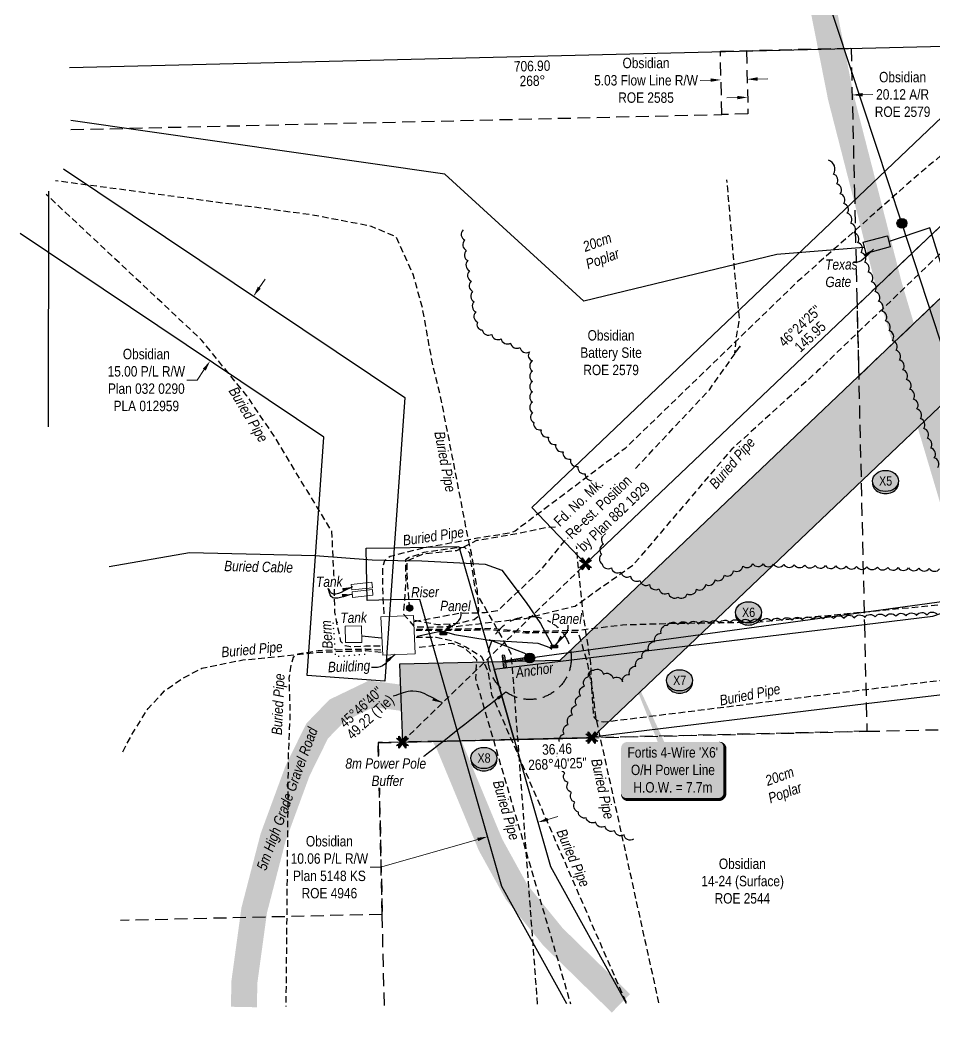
# Model space of a CAD drawing. Extents: x 610688 to 615994, y 5890806 to 5894497.
# Drawn here: x 614388 to 615268, y 5891050 to 5892013 of the extents above; entities that cross this region are included whole.
import ezdxf
from ezdxf.enums import TextEntityAlignment as Align

# ---------------------------------------------------------------- set-up
doc = ezdxf.new("R2010")
doc.units = 0
doc.header["$LTSCALE"] = 5
doc.header["$PDSIZE"] = 0.5
for name, pattern in [('0', [1, 1, 0]), ('foc-ACCESSROAD', [3.75, 2.5, -1.25]), ('foc-EZE', [3.75, 2.5, -1.25]), ('foc-FLOWLINE', [3.75, 2.5, -1.25]), ('foc-TIELINE', [1.875, 1.25, -0.625]), ('foc-TOPO', [1, 0.2, -0.8]), ('POWERLINE5', [7.8, 2.4, -0.6, 0.6, -0.6, 0.6, -0.6, 2.4]), ('UG_PIPE', [1.875, 1.25, -0.625])]:
    doc.linetypes.add(name, pattern=pattern)
doc.layers.get('Defpoints').update_dxf_attribs({"color": 9})
for name, color, linetype in [('AS-CABLE', 224, 'foc-CABLE'), ('AS-FENCE', 48, 'foc-FENCE'), ('AS-PIPE-AG', 44, 'Continuous'), ('AS-PIPE-UG', 44, 'UG_PIPE'), ('AS-PIPE-UG-T', 44, 'Continuous'), ('AS-POWER', 104, 'foc-POWER'), ('AS-POWER-EXISTING', 72, 'POWERLINE5'), ('AS-POWER-EXISTING-ANC', 72, 'Continuous'), ('AS-POWER-T', 104, 'Continuous'), ('AS-ROADS', 254, 'Continuous'), ('AS-SYMBOL', 7, 'Continuous'), ('C-FLOWLINE', 13, 'foc-FLOWLINE'), ('C-RW', 13, 'Continuous'), ('C-WS', 13, 'foc-ACCESSROAD'), ('F-RW', 190, 'Continuous'), ('L-BD', 7, 'Continuous'), ('L-BD1', 253, 'Continuous'), ('L-MON', 1, 'Continuous'), ('L-SEC', 7, 'Continuous'), ('L-TIE', 7, 'foc-TIELINE'), ('P-BUFFER OUTLINE 100m', 187, 'foc-EZE'), ('P-BUFFER-PURPLE', 187, 'foc-TIELINE'), ('P-CROSSINGS', 250, 'Continuous'), ('P-PROPOSED', 10, 'Continuous'), ('P-PROPOSED-H', 21, 'Continuous'), ('T-BUSH', 110, '0'), ('T-BUSH-T', 110, 'Continuous'), ('T-GENERAL', 48, 'foc-TOPO')]:
    doc.layers.add(name, color=color, linetype=linetype)
for name, color, linetype, lineweight in [('AS-GENERAL', 48, 'Continuous', 18), ('C-AR-T', 13, 'Continuous', 9), ('C-FLOWLINE-T', 13, 'Continuous', 9), ('C-RW-T', 13, 'Continuous', 9), ('C-WS-T', 13, 'Continuous', 9), ('T-TEXT', 48, 'Continuous', 18)]:
    doc.layers.add(name, color=color, linetype=linetype, lineweight=lineweight)
doc.styles.add('175L', font='', dxfattribs={"height": 20})
doc.styles.add('80', font='', dxfattribs={"height": 10})
doc.styles.add('80CG', font='', dxfattribs={"height": 10})
doc.styles.add('80L', font='', dxfattribs={"height": 10})
doc.styles.add('Crossing', font='', dxfattribs={"height": 10})
doc.styles.add('foc-LtypeFont', font='', dxfattribs={"height": 7.35})
doc.styles.get('175L').set_extended_font_data('Arial Narrow')
doc.styles.get('80').set_extended_font_data('Arial Narrow')
doc.styles.get('80CG').set_extended_font_data('Arial Narrow')
doc.styles.get('80L').set_extended_font_data('Arial Narrow')
doc.styles.get('Crossing').set_extended_font_data('Arial Narrow')
doc.styles.get('foc-LtypeFont').set_extended_font_data('Arial Narrow')
doc.linetypes.add('foc-CABLE', pattern='A,2,-1,["C",foc-LtypeFont,S=0.2,R=0,X=-0.625,Y=-0.75],-1.24,8', length=12.24)
doc.linetypes.add('foc-FENCE', pattern='A,10,-1,["X",foc-LtypeFont,S=0.2,R=0,X=-0.625,Y=-0.75],-1.24', length=12.24)
doc.linetypes.add('foc-POWER', pattern='A,6,-1,["P",foc-LtypeFont,S=0.2,R=0,X=-0.625,Y=-0.75],-1.24,4', length=12.24)
doc.dimstyles.new('Compass 5 000', dxfattribs={"dimscale": 5, "dimtxt": 9, "dimasz": 2, "dimexe": 0.2, "dimexo": 0.0625, "dimgap": 0.5, "dimtad": 0, "dimtih": 1, "dimtoh": 1, "dimzin": 0, "dimdsep": 46, "dimtxsty": '80CG', "dimcen": 0.1, "dimse1": 1, "dimse2": 1, "dimclrd": 256, "dimclrt": 256, "dimaunit": 1, "dimadec": 4, "dimazin": 0, "dimtfac": 0.06, "dimtofl": 0, "dimtmove": 0, "dimatfit": 1, "dimfxl": 0.2, "dimtolj": 1, "dimtzin": 0, "dimlwd": -1, "dimarcsym": 0})

# ---------------------------------------------------------------- blocks, each defined once
blk = doc.blocks.new('POWERPOLE')
h = blk.add_hatch(color=255)
edge = h.paths.add_edge_path()
edge.add_arc((0, 0), 0.96, 0, 360)
at = {"linetype": 'Continuous'}
for p, q in [((0.68, -0.68), (-0.68, 0.68)), ((-0.68, -0.68), (0.68, 0.68))]:
    blk.add_line(p, q, dxfattribs=at)
blk.add_circle((0, 0), 0.96, dxfattribs=at)
blk = doc.blocks.new('RISER')
h = blk.add_hatch(color=255)
h.dxf.hatch_style = 1
edge = h.paths.add_edge_path()
edge.add_arc((0, 0), 0.7, 0, 360)
blk.add_hatch(color=48).paths.add_polyline_path([(0.58, -0.15), (-0.58, -0.15, 0.774597)])
at = {"color": 48}
blk.add_line((-0.58, -0.15), (0.58, -0.15), dxfattribs=at)
blk.add_circle((0, 0), 0.6, dxfattribs=at)
blk = doc.blocks.new('TEMP')
h = blk.add_hatch(color=255)
h.dxf.hatch_style = 1
h.paths.add_polyline_path([(0, 0.25), (-0.67, 1.15), (-0.67, 0.67), (-1.15, 0.67), (-0.25, 0), (-1.15, -0.67), (-0.67, -0.67), (-0.67, -1.15), (0, -0.25), (0.67, -1.15), (0.67, -0.67), (1.15, -0.67), (0.25, 0), (1.15, 0.67), (0.67, 0.67), (0.67, 1.15)])
h.paths.add_polyline_path([(0.57, 0.85), (0.57, 0.57), (0.85, 0.57), (0.08, 0), (0.85, -0.57), (0.57, -0.57), (0.57, -0.85), (0, -0.08), (-0.57, -0.85), (-0.57, -0.57), (-0.85, -0.57), (-0.08, 0), (-0.85, 0.57), (-0.57, 0.57), (-0.57, 0.85), (0, 0.08)], flags=16)
h = blk.add_hatch(color=1)
h.dxf.hatch_style = 1
h.paths.add_polyline_path([(0, 0.08), (-0.57, 0.85), (-0.57, 0.57), (-0.85, 0.57), (-0.08, 0), (-0.85, -0.57), (-0.57, -0.57), (-0.57, -0.85), (0, -0.08), (0.57, -0.85), (0.57, -0.57), (0.85, -0.57), (0.08, 0), (0.85, 0.57), (0.57, 0.57), (0.57, 0.85)])
at = {"color": 1}
for p, q in [((-0.08, 0), (0.08, 0)), ((0, 0.08), (0, -0.08))]:
    blk.add_line(p, q, dxfattribs=at)
at = {"color": 255, "flags": 128}
blk.add_lwpolyline([(-0.25, 0), (-1.15, 0.67), (-0.67, 0.67), (-0.67, 1.15), (0, 0.25), (0.67, 1.15), (0.67, 0.67), (1.15, 0.67), (0.25, 0), (1.15, -0.67), (0.67, -0.67), (0.67, -1.15), (0, -0.25), (-0.67, -1.15), (-0.67, -0.67), (-1.15, -0.67)], close=True, dxfattribs=at)
at = {"color": 1, "flags": 128}
blk.add_lwpolyline([(-0.08, 0), (-0.85, 0.57), (-0.57, 0.57), (-0.57, 0.85), (0, 0.08), (0.57, 0.85), (0.57, 0.57), (0.85, 0.57), (0.08, 0), (0.85, -0.57), (0.57, -0.57), (0.57, -0.85), (0, -0.08), (-0.57, -0.85), (-0.57, -0.57), (-0.85, -0.57)], close=True, dxfattribs=at)
blk = doc.blocks.new('*D107')
at = {"layer": 'C-RW-T', "transparency": 16777216}
for p, q in [((614617.94, 5891754.78), (614623.51, 5891763.08)), ((614565.03, 5891675.87), (614558.31, 5891665.84)), ((614558.31, 5891665.84), (614548.31, 5891665.84))]:
    blk.add_line(p, q, dxfattribs=at)
at = {"layer": 'C-RW-T', "linetype": 'Continuous', "transparency": 16777216}
for points in [[(614616.56, 5891755.71), (614619.33, 5891753.85), (614612.37, 5891746.47)], [(614563.65, 5891676.79), (614566.42, 5891674.94), (614570.6, 5891684.17)]]:
    blk.add_solid(points, dxfattribs=at)
at = {"layer": 'Defpoints', "color": 0, "linetype": 'Continuous', "transparency": 16777216}
for p in [(614663.69, 5891712.07), (614570.6, 5891684.17), (614621.91, 5891649.77)]:
    blk.add_point(p, dxfattribs=at)
at = {"layer": 'C-RW-T', "linetype": 'Continuous', "transparency": 16777216, "insert": (614509.23, 5891665.84), "char_height": 10, "attachment_point": 5, "style": '80CG'}
blk.add_mtext('\\A1;Obsidian\\P15.00 P/L R/W\\PPlan 032 0290\\PPLA 012959', dxfattribs=at)
blk = doc.blocks.new('*D108')
at = {"layer": 'C-RW-T', "transparency": 16777216}
for p, q in [((614895.69, 5891242.78), (614905.31, 5891245.53)), ((614828.16, 5891223.48), (614734.52, 5891196.72)), ((614734.52, 5891196.72), (614724.52, 5891196.72))]:
    blk.add_line(p, q, dxfattribs=at)
at = {"layer": 'C-RW-T', "linetype": 'Continuous', "transparency": 16777216}
for points in [[(614895.23, 5891244.39), (614896.15, 5891241.18), (614886.08, 5891240.04)], [(614827.7, 5891225.09), (614828.62, 5891221.88), (614837.78, 5891226.23)]]:
    blk.add_solid(points, dxfattribs=at)
at = {"layer": 'Defpoints', "color": 0, "linetype": 'Continuous', "transparency": 16777216}
for p in [(614837.78, 5891226.23), (614892.43, 5891217.81), (614844.13, 5891204.01)]:
    blk.add_point(p, dxfattribs=at)
at = {"layer": 'C-RW-T', "linetype": 'Continuous', "transparency": 16777216, "insert": (614685.43, 5891196.72), "char_height": 10, "attachment_point": 5, "style": '80CG'}
blk.add_mtext('\\A1;Obsidian\\P10.06 P/L R/W\\PPlan 5148 KS\\PROE 4946', dxfattribs=at)
blk = doc.blocks.new('*U109')
h = blk.add_hatch(color=255)
h.dxf.hatch_style = 1
edge = h.paths.add_edge_path()
edge.add_arc((-0.15, 1.09), 0.2, 7.9618, 187.9618, ccw=False)
edge.add_line((0.05, 1.12), (0.23, -0.17))
edge.add_line((0.23, -0.17), (0.35, -1.06))
edge.add_arc((0.15, -1.09), 0.2, -172.0382, 7.9618, ccw=False)
edge.add_line((-0.05, -1.12), (-0.35, 1.06))
h = blk.add_hatch(color=255)
h.dxf.hatch_style = 1
edge = h.paths.add_edge_path()
edge.add_arc((4.91, 0.69), 0.2, -82.0382, 97.9618, ccw=False)
edge.add_line((4.94, 0.49), (0.23, -0.17))
edge.add_line((0.23, -0.17), (0.17, 0.23))
edge.add_line((0.17, 0.23), (4.89, 0.89))
at = {"color": 255}
blk.add_lwpolyline([(-0.35, 1.06, -1), (0.05, 1.12), (0.23, -0.17), (0.35, -1.06, -1), (-0.05, -1.12)], format="xyb", close=True, dxfattribs=at)
at = {"color": 72, "const_width": 0.1, "flags": 128}
for points in [[(-0.15, 1.09), (0.15, -1.09)], [(4.91, 0.69), (0, 0)]]:
    blk.add_lwpolyline(points, dxfattribs=at)
at = {"color": 255, "flags": 128}
blk.add_lwpolyline([(4.89, 0.89, -1), (4.94, 0.49), (0.23, -0.17), (0.17, 0.23)], format="xyb", close=True, dxfattribs=at)
blk = doc.blocks.new('*D110')
at = {"layer": 'C-AR-T', "transparency": 16777216}
for p, q in [((615198.57, 5891940.58), (615208.56, 5891940.81)), ((615077.92, 5891937.8), (615067.92, 5891937.57))]:
    blk.add_line(p, q, dxfattribs=at)
at = {"layer": 'C-AR-T', "linetype": 'Continuous', "transparency": 16777216}
for points in [[(615077.88, 5891939.47), (615077.95, 5891936.14), (615087.91, 5891938.03)], [(615198.53, 5891942.25), (615198.6, 5891938.92), (615188.57, 5891940.35)]]:
    blk.add_solid(points, dxfattribs=at)
at = {"layer": 'Defpoints', "color": 0, "linetype": 'Continuous', "transparency": 16777216}
for p in [(615087.86, 5891940.14), (615188.52, 5891942.46), (615087.91, 5891938.03)]:
    blk.add_point(p, dxfattribs=at)
at = {"layer": 'C-AR-T', "linetype": 'Continuous', "transparency": 16777216, "insert": (615237.11, 5891940.81), "char_height": 10, "attachment_point": 5, "style": '80CG'}
blk.add_mtext('\\A1;Obsidian\\P20.12 A/R\\PROE 2579', dxfattribs=at)
blk = doc.blocks.new('*D115')
at = {"layer": 'C-FLOWLINE-T', "transparency": 16777216}
for p, q in [((615052.38, 5891954.64), (615042.38, 5891954.41)), ((615097.51, 5891955.68), (615107.51, 5891955.91))]:
    blk.add_line(p, q, dxfattribs=at)
at = {"layer": 'C-FLOWLINE-T', "linetype": 'Continuous', "transparency": 16777216}
for points in [[(615052.34, 5891956.31), (615052.42, 5891952.98), (615062.38, 5891954.87)], [(615097.47, 5891957.35), (615097.55, 5891954.02), (615087.51, 5891955.45)]]:
    blk.add_solid(points, dxfattribs=at)
at = {"layer": 'Defpoints', "color": 0, "linetype": 'Continuous', "transparency": 16777216}
for p in [(615062.28, 5891958.96), (615087.42, 5891959.54), (615062.38, 5891954.87)]:
    blk.add_point(p, dxfattribs=at)
at = {"layer": 'C-FLOWLINE-T', "linetype": 'Continuous', "transparency": 16777216, "insert": (614990.18, 5891954.41), "char_height": 10, "attachment_point": 5, "style": '80CG'}
blk.add_mtext('\\A1;Obsidian\\P5.03 Flow Line R/W\\PROE 2585', dxfattribs=at)
blk = doc.blocks.new('xing2')
h = blk.add_hatch(color=50)
h.dxf.hatch_style = 1
edge = h.paths.add_edge_path()
edge.add_ellipse((0, 0), major_axis=(-12.5, 0), ratio=0.816297, start_angle=0, end_angle=360)
h = blk.add_hatch(color=250)
h.dxf.hatch_style = 1
edge = h.paths.add_edge_path()
edge.add_ellipse((0, -2.05), major_axis=(-12.5, 0), ratio=0.816297, start_angle=0, end_angle=180)
edge.add_line((12.5, -2.05), (12.5, 0))
edge.add_ellipse((0, 0), major_axis=(-12.5, 0), ratio=0.816297, start_angle=0, end_angle=180, ccw=False)
edge.add_line((-12.5, 0), (-12.5, -2.05))
at = {"color": 250}
blk.add_ellipse((0, 0), major_axis=(-12.5, 0), ratio=0.816297, dxfattribs=at)
blk.add_ellipse((0, -2.05), major_axis=(-12.5, 0), ratio=0.816297, start_param=0, end_param=3.141593, dxfattribs=at)
at = {"color": 250, "style": 'Crossing'}
blk.add_attdef('CROSSING', text='', height=9, dxfattribs=at).set_placement((0.09, 0.02), align=Align.MIDDLE_CENTER)
at = {"color": 250, "style": 'Crossing', "flags": 1}
for tag, p in [('OWNER', (0.09, -12.49)), ('DESCRIPTION', (0.09, -25.77)), ('LOCATION', (0.09, -39.3)), ('DWG_REF', (0.09, -52.84))]:
    blk.add_attdef(tag, text='', height=9, dxfattribs=at).set_placement(p, align=Align.MIDDLE_CENTER)
blk = doc.blocks.new('*U120')
h = blk.add_hatch(color=255)
edge = h.paths.add_edge_path()
edge.add_line((-44, -28.5), (44, -28.5))
edge.add_arc((44, -22.5), 6, 270, 360)
edge.add_line((50, -22.5), (50, 21))
edge.add_arc((44, 21), 6, 0, 90)
edge.add_line((44, 27), (-44, 27))
edge.add_arc((-44, 21), 6, 90, 180)
edge.add_line((-50, 21), (-50, -22.5))
edge.add_arc((-44, -22.5), 6, 180, 270)
at = {"color": 104, "flags": 128}
blk.add_lwpolyline([(-51.31, 119.72, 0, 7.5, 0), (0, 0, 0, 0, 0)], format="xyseb", dxfattribs=at)
blk.add_lwpolyline([(-44, -28.5, 3, 3, 0), (44, -28.5, 3, 3, 0.414214), (50, -22.5, 3, 3, 0), (50, 21, 3, 0, 0.414214), (44, 27, 0, 0, 0), (-44, 27, 0, 0, 0.414214), (-50, 21, 0, 0, 0), (-50, -22.5, 0, 3, 0.414214)], format="xyseb", close=True, dxfattribs=at)
at = {"color": 104, "style": '80'}
blk.add_attdef('ENTER_TEXT_001', (-26.85, -4.92), '', height=10, dxfattribs=at)

msp = doc.modelspace()

# ---------------------------------------------------------------- hatches: boundary and pattern name
at = {"layer": 'AS-POWER'}
h = msp.add_hatch(color=256, dxfattribs=at)
h.dxf.hatch_style = 1
h.paths.add_polyline_path([(614792.058, 5891423.085), (614798.175, 5891423.077), (614798.175, 5891420.452), (614792.058, 5891420.459)])
h = msp.add_hatch(color=256, dxfattribs=at)
h.dxf.hatch_style = 1
h.paths.add_polyline_path([(614898.883, 5891410.635), (614905.001, 5891410.628), (614905.001, 5891408.002), (614898.883, 5891408.01)])
at = {"layer": 'P-PROPOSED-H'}
h = msp.add_hatch(color=256, dxfattribs=at)
h.dxf.hatch_style = 1
h.paths.add_polyline_path([(615646.837, 5891996.38), (615535.23, 5891993.665), (615495.047, 5891955.426), (614907.218, 5891395.767), (614752.742, 5891392.19), (614755.763, 5891317.269), (614937.925, 5891321.487), (615546.735, 5891901.121)])

# ---------------------------------------------------------------- linework, layer by layer
at = {"layer": 'AS-CABLE', "flags": 128}
for points in [[(614473.507, 5891486.402), (614550.947, 5891499.652), (614618.857, 5891498.132), (614671.772, 5891496.887), (614726.437, 5891492.732), (614751.437, 5891492.127), (614774.407, 5891491.712), (614835.447, 5891488.692), (614851.412, 5891482.922), (614874.907, 5891451.747), (614888.662, 5891431.352), (614899.802, 5891410.702)], [(614769.942, 5891419.357), (614793.592, 5891424.427), (614805.922, 5891420.907), (614839.307, 5891415.542), (614871.237, 5891413.417), (614885.982, 5891412.482), (614897.667, 5891408.207), (614899.562, 5891406.842)], [(614879.452, 5891399.712), (614879.447, 5891399.757), (614872.982, 5891402.827), (614839.282, 5891415.682)]]:
    msp.add_lwpolyline(points, dxfattribs=at)
at = {"layer": 'AS-FENCE', "flags": 128}
for points in [[(615199.922, 5891793.447), (615116.067, 5891786.847), (614930.382, 5891741.957), (614796.402, 5891864.197), (614436.485, 5891915.836)], [(614415.185, 5891847.874), (614414.857, 5891620.742)], [(615365.402, 5891484.112), (615263.437, 5891812.422), (615224.132, 5891799.342)]]:
    msp.add_lwpolyline(points, dxfattribs=at)
msp.add_lwpolyline([(615199.097, 5891798.527), (615222.452, 5891804.827), (615225.277, 5891794.082), (615201.902, 5891787.602)], close=True, dxfattribs=at)
at = {"layer": 'AS-GENERAL'}
for points in [[(614706.917, 5891463.907), (614706.432, 5891469.032), (614726.127, 5891471.172), (614726.852, 5891465.857)], [(614707.782, 5891456.377), (614727.177, 5891458.877), (614726.857, 5891464.062), (614707.192, 5891462.002)]]:
    msp.add_lwpolyline(points, close=True, dxfattribs=at)
at = {"layer": 'AS-GENERAL', "flags": 128}
msp.add_lwpolyline([(614736.862, 5891400.977), (614767.862, 5891402.227), (614766.287, 5891439.242), (614734.992, 5891437.892)], close=True, dxfattribs=at)
at = {"layer": 'AS-GENERAL'}
msp.add_lwpolyline([(614716.342, 5891429.097), (614700.467, 5891428.842), (614700.937, 5891413.002), (614716.712, 5891413.252), (614716.342, 5891429.097)], dxfattribs=at)
at = {"layer": 'AS-PIPE-AG', "flags": 128}
msp.add_lwpolyline([(614716.617, 5891419.572), (614735.632, 5891417.792)], dxfattribs=at)
at = {"layer": 'AS-PIPE-UG', "flags": 128}
for points in [[(615773.397, 5892335.94), (615642.532, 5892215.592), (615417.042, 5892002.877), (615246.632, 5891858.877), (615135.992, 5891760.597), (614969.962, 5891599.962), (614864.232, 5891520.417), (614859.922, 5891518.687), (614828.092, 5891513.452), (614774.382, 5891503.737), (614743.767, 5891495.847), (614738.597, 5891491.632), (614736.417, 5891484.632), (614736.752, 5891456.287), (614738.007, 5891438.667)], [(615811.177, 5892296.239), (615677.907, 5892171.117), (615502.821, 5892004.19), (615464.297, 5891967.462), (615275.537, 5891789.612), (615155.352, 5891674.562), (615072.672, 5891599.177), (614977.442, 5891487.432), (614921.887, 5891447.927), (614873.872, 5891436.092), (614806.962, 5891428.322), (614779.202, 5891427.667), (614767.807, 5891428.017), (614756.782, 5891440.472)], [(614767.612, 5891434.522), (614789.732, 5891430.412), (614808.902, 5891431.662), (614824.917, 5891435.287), (614828.642, 5891438.467), (614829.232, 5891444.292), (614827.842, 5891463.382), (614822.127, 5891499.482), (614817.682, 5891519.957), (614813.182, 5891543.392), (614803.727, 5891592.872), (614791.807, 5891653.167), (614785.147, 5891679.237), (614785.137, 5891679.267), (614774.932, 5891735.657), (614765.987, 5891767.637), (614749.692, 5891803.767), (614725.862, 5891813.772), (614669.297, 5891824.742), (614421.789, 5891857.725)], [(614767.092, 5891433.412), (614801.247, 5891439.772), (614810.092, 5891441.352), (614835.497, 5891441.962), (614835.497, 5891441.967), (614847.607, 5891443.877), (614868.222, 5891463.402), (614891.632, 5891486.022), (614911.387, 5891510.247), (614950.722, 5891549.382), (614990.567, 5891591.902), (615051.142, 5891656.562), (615080.722, 5891698.317), (615075.702, 5891692.167), (615077.242, 5891707.312), (615080.247, 5891724.607), (615075.492, 5891770.857), (615072.167, 5891811.237), (615068.067, 5891858.642)], [(614734.277, 5891409.492), (614720.302, 5891409.497), (614705.677, 5891408.977), (614700.512, 5891409.807), (614696.487, 5891414.067), (614692.642, 5891432.182), (614690.777, 5891442.507), (614689.852, 5891478.142), (614687.842, 5891520.207), (614663.892, 5891559.452), (614633.637, 5891609.957), (614606.032, 5891650.632), (614562.622, 5891704.082), (614412.993, 5891844.605)], [(614762.837, 5891445.867), (614760.607, 5891472.067), (614760.172, 5891491.682), (614768.377, 5891495.642), (614776.197, 5891498.672), (614808.042, 5891501.772), (614827.462, 5891511.522), (614859.982, 5891517.042), (614893.852, 5891523.877), (614912.782, 5891525.387), (614920.437, 5891522.592), (614922.882, 5891507.077), (614924.997, 5891483.247), (614928.957, 5891443.347), (614936.682, 5891393.187), (614937.992, 5891364.297), (614939.517, 5891342.197), (614942.412, 5891338.262), (614949.537, 5891336.642), (615282.546, 5891377.925), (615467.793, 5891450.106)], [(614885.777, 5891064.953), (614863.657, 5891363.137), (614860.462, 5891402.342), (614826.317, 5891462.252), (614820.512, 5891499.107), (614815.882, 5891504.597), (614807.767, 5891504.252), (614776.322, 5891499.712), (614762.222, 5891494.907), (614758.692, 5891492.652), (614758.887, 5891471.437), (614756.832, 5891443.152)], [(614769.197, 5891426.127), (614806.662, 5891425.957), (614806.762, 5891426.182), (614840.912, 5891426.907), (614873.907, 5891423.777), (614925.667, 5891425.152), (614967.572, 5891430.252), (615020.857, 5891431.737), (615096.382, 5891432.747), (615466.572, 5891467.902)], [(615002.631, 5891066.104), (614941.877, 5891341.537), (614939.277, 5891364.597), (614934.217, 5891392.307), (614927.547, 5891415.237), (614924.687, 5891422.772), (614912.132, 5891422.877), (614874.482, 5891422.237), (614841.007, 5891425.242), (614806.522, 5891424.547), (614769.052, 5891424.842)], [(614768.942, 5891418.217), (614788.187, 5891418.292), (614804.177, 5891414.842), (614804.192, 5891414.802), (614816.802, 5891408.947), (614831.887, 5891399.602), (614838.347, 5891383.912), (614841.597, 5891363.087), (614971.206, 5891065.794)], [(614771.757, 5891408.532), (614803.257, 5891412.557), (614815.502, 5891407.827), (614826.977, 5891396.787), (614826.017, 5891378.352), (614917.495, 5891065.265)], [(614486.507, 5891308.002), (614495.187, 5891324.247), (614510.897, 5891349.577), (614526.857, 5891366.472), (614543.527, 5891378.472), (614562.787, 5891388.362), (614602.127, 5891396.417), (614636.942, 5891399.657), (614674.557, 5891403.732), (614702.282, 5891404.817), (614720.507, 5891405.282), (614735.617, 5891403.972)], [(614735.032, 5891405.827), (614720.272, 5891406.562), (614720.292, 5891406.577), (614701.832, 5891406.342), (614674.567, 5891405.112), (614654.927, 5891401.972), (614650.462, 5891398.692), (614648.607, 5891392.337), (614646.457, 5891378.752), (614647.547, 5891345.552), (614647.547, 5891345.577), (614645.782, 5891306.132), (614643.534, 5891062.565)]]:
    msp.add_lwpolyline(points, dxfattribs=at)
at = {"layer": 'AS-POWER', "flags": 128}
for points in [[(615410.722, 5891070.126), (615358.967, 5891344.622), (615352.032, 5891463.327), (615236.512, 5891816.752), (615111.382, 5892196.087), (615112.519, 5892483.337)], [(614878.242, 5891398.227), (615352.032, 5891463.327)]]:
    msp.add_lwpolyline(points, dxfattribs=at)
at = {"layer": 'AS-POWER'}
for points in [[(614792.058, 5891423.085), (614798.175, 5891423.077), (614798.175, 5891420.452), (614792.058, 5891420.459)], [(614898.883, 5891410.635), (614905.001, 5891410.628), (614905.001, 5891408.002), (614898.883, 5891408.01)]]:
    msp.add_lwpolyline(points, close=True, dxfattribs=at)
at = {"layer": 'AS-ROADS', "const_width": 25, "flags": 128}
for points in [[(615340.426, 5891069.433), (615330.277, 5891322.217), (615318.232, 5891420.582), (615302.112, 5891494.207), (615224.467, 5891755.562), (615177.582, 5891938.467), (615154.172, 5892057.077), (615146.257, 5892130.707), (615124.284, 5892483.623)], [(614965.988, 5891065.743), (614900.742, 5891129.617), (614865.667, 5891172.677), (614840.597, 5891218.207), (614799.837, 5891316.502), (614787.187, 5891338.912), (614763.277, 5891358.802), (614725.792, 5891363.702), (614692.912, 5891347.877), (614673.672, 5891327.977), (614654.842, 5891289.742), (614631.252, 5891225.537), (614613.062, 5891155.342), (614603.622, 5891086.327), (614603.166, 5891062.168)]]:
    msp.add_lwpolyline(points, dxfattribs=at)
at = {"layer": 'C-FLOWLINE', "flags": 128}
msp.add_lwpolyline([(615194.829, 5891669.733), (615495.043, 5891955.422), (615535.23, 5891993.665), (615460.38, 5891991.844), (615460.38, 5891991.844), (615460.38, 5891991.844), (615193.257, 5891737.646)], close=True, dxfattribs=at)
at = {"layer": 'C-FLOWLINE'}
msp.add_lwpolyline([(615086.873, 5891983.09), (615088.28, 5891922.097), (615063.146, 5891921.517), (615061.74, 5891982.489)], close=True, dxfattribs=at)
at = {"layer": 'C-RW', "flags": 128}
msp.add_lwpolyline([(615460.38, 5891991.844), (615460.372, 5891991.837), (615193.257, 5891737.646), (614931.996, 5891488.782), (614880.295, 5891543.086), (615348.79, 5891989.13), (615460.372, 5891991.837)], dxfattribs=at)
at = {"layer": 'C-RW'}
for points in [[(614429.43, 5891869.12), (614757.927, 5891648.886), (614747.794, 5891504.412), (614744.259, 5891454.087), (614738.784, 5891376.027), (614663.998, 5891381.283), (614680.096, 5891610.758), (614387.664, 5891806.829)], [(614914.038, 5891065.231), (614851.502, 5891178.21), (614811.393, 5891318.556), (614772.496, 5891454.662), (614744.259, 5891454.087), (614721.921, 5891453.635), (614720.884, 5891503.862), (614747.794, 5891504.412), (614810.09, 5891505.683), (614843.943, 5891387.324), (614863.269, 5891319.757), (614898.216, 5891197.575), (614971.155, 5891065.794)]]:
    msp.add_lwpolyline(points, dxfattribs=at)
at = {"layer": 'C-WS'}
for points in [[(614436.689, 5891907.015), (615063.146, 5891921.517), (615061.74, 5891982.489), (615187.522, 5891985.498), (615190.709, 5891848.049), (615193.044, 5891746.856), (615194.617, 5891678.876), (615200.369, 5891430.455), (615202.141, 5891353.963), (615202.75, 5891327.616), (614932.728, 5891321.367), (614863.269, 5891319.757), (614811.393, 5891318.556), (614732.448, 5891316.729), (614736.277, 5891151.331), (614484.303, 5891145.496)], [(614738.308, 5891063.499), (614736.277, 5891151.331), (614732.448, 5891316.729), (614811.393, 5891318.556), (614863.269, 5891319.757), (614932.728, 5891321.363), (615202.75, 5891327.616), (615367.788, 5891331.436), (615373.847, 5891069.762)]]:
    msp.add_lwpolyline(points, dxfattribs=at)
at = {"layer": 'F-RW'}
msp.add_lwpolyline([(615469.277, 5891428.493), (615366.354, 5891393.36), (615283.481, 5891363.807), (615202.141, 5891353.963), (614932.728, 5891321.367), (614863.269, 5891319.757), (614843.943, 5891387.324), (615200.369, 5891430.455), (615266.212, 5891438.423), (615463.886, 5891507.038)], dxfattribs=at)
at = {"layer": 'L-SEC'}
msp.add_line((614435.303, 5891966.911), (615993.738, 5892004.817), dxfattribs=at)
at = {"layer": 'L-TIE'}
msp.add_line((614755.763, 5891317.685), (614931.996, 5891488.782), dxfattribs=at)
at = {"layer": 'P-BUFFER OUTLINE 100m'}
msp.add_circle((614878.242, 5891398.227), 40, dxfattribs=at)
at = {"layer": 'P-PROPOSED', "flags": 128}
msp.add_lwpolyline([(615646.837, 5891996.38), (615535.23, 5891993.665), (615495.047, 5891955.426), (614907.218, 5891395.767), (614752.742, 5891392.19), (614755.763, 5891317.269), (614937.925, 5891321.487), (615546.735, 5891901.121)], close=True, dxfattribs=at)
at = {"layer": 'T-BUSH', "linetype": 'Continuous', "flags": 128}
for points in [[(615270.958, 5891581.504, 0.5205671), (615267.609, 5891590.923, 0.5205671), (615264.259, 5891600.341, 0.5205671), (615260.91, 5891609.759, 0.5205671), (615257.561, 5891619.178, 0.5205671), (615254.211, 5891628.596, 0.5205671), (615250.862, 5891638.014, 0.5205671), (615247.513, 5891647.433, 0.5205671), (615244.163, 5891656.851, 0.5205671), (615240.814, 5891666.269, 0.5205671), (615237.465, 5891675.687, 0.5205671), (615234.115, 5891685.106, 0.5205671), (615230.766, 5891694.524, 0.5205671), (615227.417, 5891703.942, 0.5205671), (615224.067, 5891713.361, 0.5205671), (615220.718, 5891722.779, 0.5205671), (615217.369, 5891732.197, 0.5205671), (615214.019, 5891741.615, 0.5205671), (615210.67, 5891751.034, 0.5205671), (615207.321, 5891760.452, 0.5205671), (615203.971, 5891769.87, 0.5205671), (615200.622, 5891779.289, 0.5205671), (615197.273, 5891788.707, 0.5205671), (615193.923, 5891798.125, 0.5205671), (615190.574, 5891807.543, 0.5205671), (615187.224, 5891816.962, 0.5205671), (615183.875, 5891826.38, 0.5205671), (615180.526, 5891835.798, 0.5205671), (615177.176, 5891845.217, 0.5205671), (615173.827, 5891854.635, 0.5205671), (615170.478, 5891864.053, 0.5205671), (615165.711, 5891877.457, 0.5205671)], [(614814.18, 5891810.449, 0.5205671), (614815.701, 5891800.569, 0.5205671), (614817.221, 5891790.689, 0.5205671), (614818.742, 5891780.81, 0.5205671), (614820.263, 5891770.93, 0.5205671), (614821.783, 5891761.05, 0.5205671), (614823.304, 5891751.17, 0.5205671), (614824.825, 5891741.291, 0.5205671), (614826.346, 5891731.411, 0.5205671), (614827.866, 5891721.531, 0.5205671), (614832.564, 5891714.039, 0.5205671), (614841.631, 5891709.831, 0.5205671), (614850.698, 5891705.623, 0.5205671), (614859.766, 5891701.415, 0.5205671), (614868.833, 5891697.208, 0.5205671), (614877.9, 5891693, 0.5205671), (614880.865, 5891684.475, 0.5205671), (614880.865, 5891674.479, 0.5205671), (614880.865, 5891664.483, 0.5205671), (614880.865, 5891654.487, 0.5205671), (614880.865, 5891644.491, 0.5205671), (614880.865, 5891634.495, 0.5205671), (614882.057, 5891624.993, 0.5205671), (614889.127, 5891617.926, 0.5205671), (614896.198, 5891610.859, 0.5205671), (614903.268, 5891603.793, 0.5205671), (614910.338, 5891596.726, 0.5205671), (614917.408, 5891589.66, 0.5205671), (614924.478, 5891582.593, 0.5205671), (614931.67, 5891575.658, 0.5205671), (614939.261, 5891569.154, 0.5205671), (614946.852, 5891562.651, 0.5205671), (614954.443, 5891556.147, 0.5205671), (614955.849, 5891547.127, 0.5205671), (614954.159, 5891537.275, 0.5205671), (614952.469, 5891527.423, 0.5205671), (614950.779, 5891517.571, 0.5205671), (614949.09, 5891507.718, 0.5205671), (614947.4, 5891497.866, 0.5205671), (614947.676, 5891489.069, 0.5205671), (614956.82, 5891485.031, 0.5205671), (614965.964, 5891480.992, 0.5205671), (614975.108, 5891476.954, 0.5205671), (614984.252, 5891472.915, 0.5205671), (614993.397, 5891468.877, 0.5205671), (615002.541, 5891464.838, 0.5205671), (615011.685, 5891460.8, 0.5205671), (615020.829, 5891456.761, 0.5205671), (615029.801, 5891459.957, 0.5205671), (615038.742, 5891464.426, 0.5205671), (615047.684, 5891468.894, 0.5205671), (615056.626, 5891473.363, 0.5205671), (615065.567, 5891477.832, 0.5205671), (615074.509, 5891482.3, 0.5205671), (615083.45, 5891486.769, 0.5205671), (615092.908, 5891489.045, 0.5205671), (615102.901, 5891488.772, 0.5205671), (615112.893, 5891488.5, 0.5205671), (615122.885, 5891488.227, 0.5205671), (615132.878, 5891487.955, 0.5205671), (615142.87, 5891487.683, 0.5205671), (615152.863, 5891487.41, 0.5205671), (615162.855, 5891487.138, 0.5205671), (615172.847, 5891486.865, 0.5205671), (615182.84, 5891486.593, 0.5205671), (615192.832, 5891486.321, 0.5205671), (615202.825, 5891486.048, 0.5205671), (615212.817, 5891485.776, 0.5205671), (615222.809, 5891485.504, 0.5205671), (615232.802, 5891485.231, 0.5205671), (615242.794, 5891484.959, 0.5205671), (615252.787, 5891484.686, 0.5205671), (615262.779, 5891484.414, 0.5205671), (615272.772, 5891484.142, 0.5205671)], [(614978.065, 5891223.646, -0.5205671), (614968.971, 5891227.796, -0.5205671), (614959.876, 5891231.946, -0.5205671), (614950.782, 5891236.095, -0.5205671), (614941.688, 5891240.245, -0.5205671), (614932.594, 5891244.395, -0.5205671), (614925.027, 5891249.932, -0.5205671), (614921.761, 5891259.38, -0.5205671), (614918.496, 5891268.827, -0.5205671), (614915.231, 5891278.275, -0.5205671), (614911.965, 5891287.723, -0.5205671), (614908.7, 5891297.171, -0.5205671), (614905.435, 5891306.618, -0.5205671), (614907.587, 5891315.884, -0.5205671), (614911.48, 5891325.091, -0.5205671), (614915.372, 5891334.298, -0.5205671), (614919.264, 5891343.506, -0.5205671), (614923.156, 5891352.713, -0.5205671), (614927.049, 5891361.92, -0.5205671), (614930.941, 5891371.127, -0.5205671), (614934.833, 5891380.335, -0.5205671), (614939.96, 5891386.502, -0.5205671), (614949.172, 5891382.619, -0.5205671), (614958.383, 5891378.737, -0.5205671), (614967.684, 5891375.244, -0.5205671), (614974.343, 5891382.425, -0.5205671), (614980.436, 5891390.349, -0.5205671), (614986.53, 5891398.273, -0.5205671), (614992.624, 5891406.197, -0.5205671), (614998.717, 5891414.121, -0.5205671), (615004.811, 5891422.045, -0.5205671), (615010.905, 5891429.969, -0.5205671), (615020.893, 5891430.357, -0.5205671), (615030.882, 5891430.744, -0.5205671), (615040.87, 5891431.131, -0.5205671), (615050.859, 5891431.518, -0.5205671), (615060.848, 5891431.905, -0.5205671), (615070.836, 5891432.292, -0.5205671), (615080.825, 5891432.679, -0.5205671), (615090.813, 5891433.066, -0.5205671), (615100.802, 5891433.452, -0.5205671), (615110.791, 5891433.839, -0.5205671), (615120.779, 5891434.226, -0.5205671), (615130.768, 5891434.613, -0.5205671), (615140.757, 5891435, -0.5205671), (615150.745, 5891435.387, -0.5205671), (615160.734, 5891435.774, -0.5205671), (615170.722, 5891436.161, -0.5205671), (615180.711, 5891436.548, -0.5205671), (615190.7, 5891436.935, -0.5205671), (615200.688, 5891437.322, -0.5205671), (615210.677, 5891437.709, -0.5205671), (615220.666, 5891438.096, -0.5205671), (615230.654, 5891438.483, -0.5205671), (615240.643, 5891438.87, -0.5205671), (615250.631, 5891439.257, -0.5205671), (615260.62, 5891439.644, -0.5205671), (615270.609, 5891440.031, -0.5205671)]]:
    msp.add_lwpolyline(points, format="xyb", dxfattribs=at)
at = {"layer": 'T-GENERAL', "flags": 128}
msp.add_lwpolyline([(614719.837, 5891401.602), (614691.557, 5891399.477), (614689.117, 5891432.452), (614719.607, 5891434.052)], dxfattribs=at)

# ---------------------------------------------------------------- block references
at = {"layer": 'AS-POWER-EXISTING', "xscale": 4.998057249999984, "yscale": 4.998057249999984, "zscale": 4.998057249999984}
for p in [(615236.512, 5891816.752), (614878.242, 5891398.227)]:
    msp.add_blockref('POWERPOLE', p, dxfattribs=at)
at = {"layer": 'AS-POWER-EXISTING-ANC', "color": 5, "linetype": 'Continuous', "xscale": 4.998057249999984, "yscale": 4.998057249999984, "zscale": 4.998057249999984}
msp.add_blockref('*U109', (614853.682, 5891394.792), dxfattribs=at)
at = {"layer": 'AS-POWER-T', "linetype": 'Continuous'}
ref = msp.add_blockref('*U120', (615016.106, 5891290.448), dxfattribs=dict(at, xscale=0.99961145, yscale=0.99961145, zscale=0.99961145))
ref.add_attrib('ENTER_TEXT_001', "Fortis 4-Wire 'X6'", (614972.354, 5891302.352), dxfattribs={"layer": '0', "color": 104, "height": 9.99611, "style": '80'})
ref.add_attrib('ENTER_TEXT_002', 'O/H Power Line', (614975.651, 5891285.515), dxfattribs={"layer": '0', "color": 104, "height": 9.99611, "style": '80'})
ref.add_attrib('ENTER_TEXT_003', 'H.O.W. = 7.7m', (614978.007, 5891268.678), dxfattribs={"layer": '0', "color": 104, "height": 9.99611, "style": '80'})
at = {"layer": 'AS-SYMBOL', "xscale": 4.998057249999984, "yscale": 4.998057249999984, "zscale": 4.998057249999984}
msp.add_blockref('RISER', (614762.682, 5891446.297), dxfattribs=at)
at = {"layer": 'L-MON', "color": 2, "xscale": 4.998057249999994, "yscale": 4.998057249999994, "zscale": 4.998057249999994}
for p in [(614755.763, 5891317.269), (614937.925, 5891321.487)]:
    msp.add_blockref('TEMP', p, dxfattribs=at)
at = {"layer": 'P-CROSSINGS', "xscale": 0.9996571799999978, "yscale": 0.9996571799999978, "zscale": 0.9996571799999978}
for p, values in [((615220.664, 5891568.709), {'CROSSING': 'X5'}), ((615088.794, 5891442.19), {'CROSSING': 'X6'}), ((615022.457, 5891376.678), {'CROSSING': 'X7'}), ((614834.155, 5891301.896), {'CROSSING': 'X8'})]:
    msp.add_blockref('xing2', p, dxfattribs=at).add_auto_attribs(values)

# ---------------------------------------------------------------- texts
at = {"layer": 'AS-PIPE-UG-T', "char_height": 9.99082, "attachment_point": 1, "style": '80L'}
for insert, rotation in [((614596.696, 5891660.602), 300.9237), ((614796.155, 5891617.23), 280.818083), ((615050.001, 5891566.71), 49.562093), ((614755.477, 5891516.276), 8.21554), ((614580.958, 5891408.746), 5.316822), ((614629.72, 5891324.358), 87.437961), ((615060.118, 5891362.072), 11.409119), ((614947.015, 5891302.201), 282.438817), ((614852.188, 5891281.47), 286.287335), ((614912.882, 5891234.864), 293.555463)]:
    msp.add_mtext_dynamic_manual_height_columns('{\\fArial Narrow|b0|i1|c0|p34;Buried Pipe}', width=60.60426, gutter_width=49.981, heights=[0], dxfattribs=dict(at, insert=insert, rotation=rotation))
at = {"layer": 'AS-POWER', "insert": (614791.71, 5891453.337), "char_height": 9.99082, "attachment_point": 1, "style": '80L'}
msp.add_mtext_dynamic_manual_height_columns('\\pi0.32596;{\\fArial Narrow|b0|i1|c0|p34;Panel}', width=29.8543, gutter_width=49.981, heights=[0], dxfattribs=at)
at = {"layer": 'AS-POWER', "insert": (614864.069, 5891388.911), "char_height": 9.99082, "attachment_point": 1, "rotation": 7.823602, "style": '80L'}
msp.add_mtext_dynamic_manual_height_columns('\\pi0.04995;{\\fArial Narrow|b0|i1|c0|p34;Anchor}', width=37.35764, gutter_width=49.981, heights=[0], dxfattribs=at)
at = {"layer": 'C-WS-T', "char_height": 9.99611, "attachment_point": 1, "style": '175L'}
for s, gutter_width, insert in [('\\pi17.57386;Obsidian\\P\\pi10.55408;Battery Site\\P\\pi13.44518;ROE 2579', 99.961, (614916.387, 5891713.908)), ('\\pi17.57386;Obsidian\\P\\pi0.66366;14-24 (Surface)\\P\\pi13.46905;ROE 2544', 499.806, (615042.71, 5891205.118))]:
    msp.add_mtext_dynamic_manual_height_columns(s, width=78.96426, gutter_width=gutter_width, heights=[0], dxfattribs=dict(at, insert=insert))
at = {"layer": 'L-BD', "linetype": 'Continuous', "style": '80L'}
for s, height, rotation, p in [('706.90', 9.9961, 1.3934, (614880.539, 5891968.242)), ('268°', 9.9961, 1.3934, (614880.885, 5891954.001)), ("46°24'25''", 9.9961, 43.5937, (615138.294, 5891717.959)), ('145.95', 9.9961, 43.5937, (615148.117, 5891707.642)), ("45°46'40''", 9.9961, 42.5447, (614715.86, 5891351.01)), ('49.22 (Tie)', 9.99611, 42.5447, (614725.491, 5891340.516))]:
    msp.add_text(s, height=height, rotation=rotation, dxfattribs=at).set_placement(p, align=Align.MIDDLE)
at = {"layer": 'T-BUSH-T', "char_height": 10, "attachment_point": 1, "rotation": 20, "style": '80L'}
for insert in [(614924.976, 5891797.339), (615100.534, 5891283.143)]:
    msp.add_mtext_dynamic_manual_height_columns('\\pi3.5355;{\\fArial Narrow|b0|i1|c0|p34;20cm\\P\\pi0.33291;Poplar}', width=34.21971, gutter_width=50, heights=[0], dxfattribs=dict(at, insert=insert))
at = {"layer": 'T-TEXT', "insert": (614683.771, 5891394.417), "char_height": 9.99611, "attachment_point": 1, "rotation": 2.309063, "style": '80L'}
msp.add_mtext_dynamic_manual_height_columns('{\\fArial Narrow|b0|i1|c0|p34;Building}', width=26.16759, gutter_width=49.981, heights=[0], dxfattribs=at)
at = {"layer": 'T-TEXT', "insert": (614614.824, 5891195.961), "char_height": 9.99082, "attachment_point": 1, "rotation": 69.825816, "style": '80L', "bg_fill": 1, "box_fill_scale": 1.2, "bg_fill_color": 254, "bg_fill_transparency": 0}
msp.add_mtext_dynamic_manual_height_columns('\\pi0.44863;{\\fArial Narrow|b0|i1|c0|p34;5m High Grade Gravel Road}', width=145.70288, gutter_width=49.981, heights=[0], dxfattribs=at)

# ---------------------------------------------------------------- dimensions: what is measured, and where the dimension line sits
at = {"layer": 'C-AR-T', "color": 5, "linetype": 'Continuous'}
dim = msp.add_linear_dim(base=(615087.912, 5891938.032), p1=(615188.519, 5891942.463), p2=(615087.864, 5891940.142), angle=181.321031, text='Obsidian\\P20.12 A/R\\PROE 2579', dimstyle='Compass 5 000', dxfattribs=at)
dim.commit()
dim.dimension.update_dxf_attribs({"geometry": '*D110', "text_midpoint": (615237.11, 5891940.815), "dimtype": 161})
at = {"layer": 'C-FLOWLINE-T', "linetype": 'Continuous'}
dim = msp.add_aligned_dim(p1=(615087.416, 5891959.544), p2=(615062.283, 5891958.964), distance=4.093, text='Obsidian\\P5.03 Flow Line R/W\\PROE 2585', dimstyle='Compass 5 000', dxfattribs=at)
dim.commit()
dim.dimension.update_dxf_attribs({"geometry": '*D115', "text_midpoint": (614990.183, 5891954.411)})
at = {"layer": 'C-RW-T', "color": 5, "linetype": 'Continuous'}
for base, p1, p2, angle, text, picture, middle in [((614570.603, 5891684.171), (614663.686, 5891712.068), (614621.914, 5891649.768), 236.158712, 'Obsidian\\P15.00 P/L R/W\\PPlan 032 0290\\PPLA 012959', '*D107', (614509.225, 5891665.838)), ((614837.778, 5891226.232), (614892.427, 5891217.812), (614844.129, 5891204.009), 195.949211, 'Obsidian\\P10.06 P/L R/W\\PPlan 5148 KS\\PROE 4946', '*D108', (614685.435, 5891196.723))]:
    dim = msp.add_linear_dim(base=base, p1=p1, p2=p2, angle=angle, text=text, dimstyle='Compass 5 000', dxfattribs=at)
    dim.commit()
    dim.dimension.update_dxf_attribs({"geometry": picture, "text_midpoint": middle, "dimtype": 161})

# ---------------------------------------------------------------- leaders
at = {"layer": 'AS-POWER', "path_type": 1}
for points in [[(614795.046, 5891423.081), (614812.242, 5891439.141), (614812.363, 5891442.395)], [(614903.186, 5891410.63), (614915.228, 5891427.407), (614915.079, 5891429.725)]]:
    msp.add_leader(points, dimstyle='Compass 5 000', override={"dimgap": 0.5, "dimtad": 0}, dxfattribs=at)
at = {"layer": 'L-BD', "linetype": 'Continuous', "path_type": 1}
msp.add_leader([(614794.309, 5891355.107), (614765.742, 5891366.41), (614746.949, 5891361.51)], dimstyle='Compass 5 000', override={"dimgap": 0.5, "dimtad": 0}, dxfattribs=at)
at = {"layer": 'P-BUFFER-PURPLE', "color": 3, "linetype": 'ByBlock', "path_type": 1}
msp.add_leader([(614855.291, 5891365.467), (614775.997, 5891302.913)], dimstyle='Compass 5 000', override={"dimgap": 0.5, "dimtad": 0}, dxfattribs=at)
at = {"layer": 'T-TEXT', "path_type": 1}
msp.add_leader([(614748.693, 5891401.454), (614731.846, 5891389.086), (614726.113, 5891389.086)], dimstyle='Compass 5 000', override={"dimgap": 0.5, "dimtad": 0}, dxfattribs=at)

# ---------------------------------------------------------------- next in the draw order: texts
at = {"layer": 'AS-CABLE', "insert": (614584.296, 5891491.864), "char_height": 9.99611, "attachment_point": 1, "rotation": 358.717788, "style": '80L', "bg_fill": 3, "box_fill_scale": 1.15, "bg_fill_color": 256, "bg_fill_true_color": 256, "bg_fill_transparency": 0}
msp.add_mtext_dynamic_manual_height_columns('{\\fArial Narrow|b0|i1|c0|p34;Buried Cable}', width=66.00886, gutter_width=49.981, heights=[0], dxfattribs=at)
at = {"layer": 'AS-POWER', "insert": (614898.852, 5891440.954), "char_height": 9.99082, "attachment_point": 1, "style": '80L', "bg_fill": 3, "box_fill_scale": 1, "bg_fill_color": 256, "bg_fill_transparency": 0}
msp.add_mtext_dynamic_manual_height_columns('\\pi0.32596;{\\fArial Narrow|b0|i1|c0|p34;Panel}', width=29.8543, gutter_width=49.981, heights=[0], dxfattribs=at)
at = {"layer": 'L-BD1', "linetype": 'Continuous', "insert": (614904.798, 5891301.332), "char_height": 9.9961, "width": 57.53227, "attachment_point": 2, "rotation": 2.3091, "style": '80L', "bg_fill": 3, "box_fill_scale": 1.2, "bg_fill_color": 256, "bg_fill_transparency": 0}
msp.add_mtext('268°40\'25"', dxfattribs=at)
at = {"layer": 'L-MON', "insert": (614900.275, 5891531.32), "char_height": 9.99611, "attachment_point": 1, "rotation": 43.607921, "style": '80L', "bg_fill": 3, "box_fill_scale": 1.1, "bg_fill_color": 256, "bg_fill_transparency": 0}
msp.add_mtext_dynamic_manual_height_columns('Fd. No. Mk. Re-est. Position\\Pby Plan 882 1929', width=88.72854, gutter_width=50, heights=[0], dxfattribs=at)
at = {"layer": 'P-BUFFER-PURPLE', "insert": (614739.657, 5891288.242), "char_height": 9.99699, "attachment_point": 5, "rotation": 0.010362, "style": '80CG', "bg_fill": 3, "box_fill_scale": 1.15, "bg_fill_color": 256, "bg_fill_true_color": 256, "bg_fill_transparency": 0}
msp.add_mtext('\\A1;{\\fArial Narrow|b0|i1|c0|p34;8m Power Pole\\P Buffer}', dxfattribs=at)
at = {"layer": 'T-TEXT', "char_height": 9.99611, "attachment_point": 1, "style": '80L', "bg_fill": 3, "box_fill_scale": 1, "bg_fill_color": 256, "bg_fill_transparency": 0}
for s, width, gutter_width, insert, rotation in [('{\\fArial Narrow|b0|i1|c0|p34;Texas\\PGate}', 24.64704, 249.903, (615162.456, 5891781.932), 0.920262), ('{\\fArial Narrow|b0|i1|c0|p34;Tank}', 26.16759, 49.981, (614672.525, 5891476.48), 0.920262), ('{\\fArial Narrow|b0|i1|c0|p34;Riser}', 27.81088, 49.981, (614764.005, 5891466.435), 0.920262), ('{\\fArial Narrow|b0|i1|c0|p34;Tank}', 26.16759, 49.981, (614695.932, 5891441.903), 0.920262), ('{\\fArial Narrow|b0|i1|c0|p34;Berm}', 27.26539, 49.981, (614678.795, 5891406.802), 93.862061)]:
    msp.add_mtext_dynamic_manual_height_columns(s, width=width, gutter_width=gutter_width, heights=[0], dxfattribs=dict(at, insert=insert, rotation=rotation))

# ---------------------------------------------------------------- next in the draw order: block references
at = {"layer": 'L-MON', "linetype": 'Continuous', "xscale": 4.998057249999994, "yscale": 4.998057249999994, "zscale": 4.998057249999994}
msp.add_blockref('TEMP', (614931.996, 5891488.782), dxfattribs=at)

# ---------------------------------------------------------------- next in the draw order: texts
at = {"layer": 'L-BD1', "linetype": 'Continuous', "insert": (614904.288, 5891315.567), "char_height": 9.9961, "width": 23.22753, "attachment_point": 2, "rotation": 2.3091, "style": '80L', "bg_fill": 3, "box_fill_scale": 1.2, "bg_fill_color": 256, "bg_fill_transparency": 0}
msp.add_mtext('36.46', dxfattribs=at)

# ---------------------------------------------------------------- next in the draw order: leaders
at = {"layer": 'T-TEXT', "path_type": 1}
for points in [[(615209.119, 5891791.77), (615192.43, 5891778.998), (615189.293, 5891778.856)], [(614707.738, 5891466.585), (614687.442, 5891460.699), (614684.399, 5891465.249)], [(614707.471, 5891459.35), (614687.192, 5891457.318), (614684.399, 5891465.249)]]:
    msp.add_leader(points, dimstyle='Compass 5 000', override={"dimgap": 0.5, "dimtad": 0}, dxfattribs=at)

doc.saveas('drawing.dxf')
